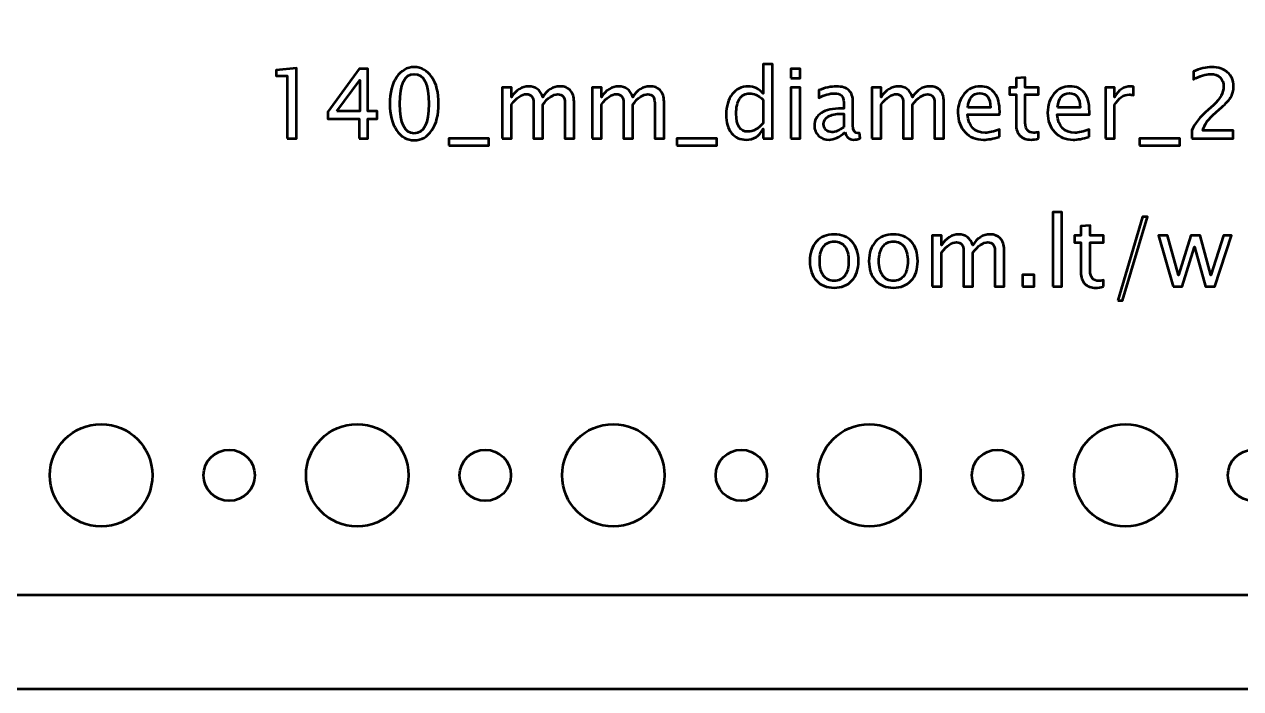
# Model space of a CAD drawing. Header units: centimetres. Extents: x -87 to 69, y -70 to 88.
# Drawn here: x -53.7 to -46.58, y -70.25 to -66.36 of the extents above; entities that cross this region are included whole.
import ezdxf

# ---------------------------------------------------------------- set-up
doc = ezdxf.new("R2010")
doc.units = ezdxf.units.CM
doc.header["$MEASUREMENT"] = 0
doc.layers.add('Layer 1', color=7, linetype='Continuous')

msp = doc.modelspace()

# ---------------------------------------------------------------- linework, layer by layer
at = {"layer": 'Layer 1', "lineweight": 53}
for centre, major_axis in [((-59.25, -60.75), (0, 7.25)), ((-53.24999, -69.00001), (0, 0.30001)), ((-51.74999, -69.00001), (0, 0.30001)), ((-50.24999, -69.00001), (0, 0.30001)), ((-48.74999, -69.00001), (0, 0.30001)), ((-47.24999, -69.00001), (0, 0.30001)), ((-52.5, -69), (0, 0.15)), ((-51, -69), (0, 0.15)), ((-49.5, -69), (0, 0.15)), ((-48, -69), (0, 0.15)), ((-46.5, -69), (0, 0.15))]:
    msp.add_ellipse(centre, major_axis=major_axis, ratio=1, dxfattribs=at)
msp.add_open_spline([(-68, -69.75), (-68, -69.75), (-68, -20.25), (-68, -20.25), (-68, -20.25), (-68, -19.97386), (-67.77614, -19.75), (-67.5, -19.75), (-67.5, -19.75), (-67.5, -19.75), (-22.5, -19.75), (-22.5, -19.75), (-22.5, -19.75), (-22.22386, -19.75), (-22, -19.97386), (-22, -20.25), (-22, -20.25), (-22, -20.25), (-22, -69.75), (-22, -69.75), (-22, -69.75), (-22, -70.02614), (-22.22386, -70.25), (-22.5, -70.25), (-22.5, -70.25), (-22.5, -70.25), (-67.5, -70.25), (-67.5, -70.25), (-67.5, -70.25), (-67.77614, -70.25), (-68, -70.02614), (-68, -69.75)], degree=3, knots=[0, 0, 0, 0, 0.1111111, 0.1111111, 0.1111111, 0.1111111, 0.2222222, 0.2222222, 0.2222222, 0.2222222, 0.3333333, 0.3333333, 0.3333333, 0.3333333, 0.4444444, 0.4444444, 0.4444444, 0.4444444, 0.5555556, 0.5555556, 0.5555556, 0.5555556, 0.6666667, 0.6666667, 0.6666667, 0.6666667, 0.7777778, 0.7777778, 0.7777778, 0.7777778, 1, 1, 1, 1], dxfattribs=at)
at = {"layer": 'Layer 1', "color": 4, "lineweight": 53}
msp.add_open_spline([(-67.45, -69.2), (-67.45, -69.2), (-67.45, -20.8), (-67.45, -20.8), (-67.45, -20.8), (-67.45, -20.52386), (-67.22614, -20.3), (-66.95, -20.3), (-66.95, -20.3), (-66.95, -20.3), (-23.05, -20.3), (-23.05, -20.3), (-23.05, -20.3), (-22.77386, -20.3), (-22.55, -20.52386), (-22.55, -20.8), (-22.55, -20.8), (-22.55, -20.8), (-22.55, -69.2), (-22.55, -69.2), (-22.55, -69.2), (-22.55, -69.47614), (-22.77386, -69.7), (-23.05, -69.7), (-23.05, -69.7), (-23.05, -69.7), (-66.95, -69.7), (-66.95, -69.7), (-66.95, -69.7), (-67.22614, -69.7), (-67.45, -69.47614), (-67.45, -69.2)], degree=3, knots=[0, 0, 0, 0, 0.1111111, 0.1111111, 0.1111111, 0.1111111, 0.2222222, 0.2222222, 0.2222222, 0.2222222, 0.3333333, 0.3333333, 0.3333333, 0.3333333, 0.4444444, 0.4444444, 0.4444444, 0.4444444, 0.5555556, 0.5555556, 0.5555556, 0.5555556, 0.6666667, 0.6666667, 0.6666667, 0.6666667, 0.7777778, 0.7777778, 0.7777778, 0.7777778, 1, 1, 1, 1], dxfattribs=at)
at = {"layer": 'Layer 1', "color": 5, "lineweight": 53}
for points, knots in [([(-52.16028, -67.02737), (-52.16028, -67.02737), (-52.16028, -66.65992), (-52.16028, -66.65992), (-52.16028, -66.65992), (-52.16028, -66.65992), (-52.22519, -66.65992), (-52.22519, -66.65992), (-52.22519, -66.65992), (-52.22519, -66.65992), (-52.22519, -66.62605), (-52.22519, -66.62605), (-52.22519, -66.62605), (-52.22519, -66.62605), (-52.10609, -66.61589), (-52.10609, -66.61589), (-52.10609, -66.61589), (-52.10609, -66.61589), (-52.10609, -67.02737), (-52.10609, -67.02737), (-52.10609, -67.02737), (-52.10609, -67.02737), (-52.16028, -67.02737), (-52.16028, -67.02737)], [0, 0, 0, 0, 0.1428571, 0.1428571, 0.1428571, 0.1428571, 0.2857143, 0.2857143, 0.2857143, 0.2857143, 0.4285714, 0.4285714, 0.4285714, 0.4285714, 0.5714286, 0.5714286, 0.5714286, 0.5714286, 0.7142857, 0.7142857, 0.7142857, 0.7142857, 1, 1, 1, 1]), ([(-51.41598, -67.03753), (-51.45878, -67.03753), (-51.49331, -67.01787), (-51.51946, -66.97864), (-51.51946, -66.97864), (-51.5457, -66.93941), (-51.55878, -66.88767), (-51.55878, -66.82332), (-51.55878, -66.82332), (-51.55878, -66.75898), (-51.5457, -66.70724), (-51.51946, -66.66801), (-51.51946, -66.66801), (-51.49331, -66.62878), (-51.45878, -66.60912), (-51.41598, -66.60912), (-51.41598, -66.60912), (-51.37299, -66.60912), (-51.33846, -66.62869), (-51.31231, -66.66782), (-51.31231, -66.66782), (-51.28625, -66.70696), (-51.27317, -66.75879), (-51.27317, -66.82332), (-51.27317, -66.82332), (-51.27317, -66.88767), (-51.28625, -66.93941), (-51.31231, -66.97864), (-51.31231, -66.97864), (-51.33846, -67.01787), (-51.37299, -67.03753), (-51.41598, -67.03753)], [0, 0, 0, 0, 0.1111111, 0.1111111, 0.1111111, 0.1111111, 0.2222222, 0.2222222, 0.2222222, 0.2222222, 0.3333333, 0.3333333, 0.3333333, 0.3333333, 0.4444444, 0.4444444, 0.4444444, 0.4444444, 0.5555556, 0.5555556, 0.5555556, 0.5555556, 0.6666667, 0.6666667, 0.6666667, 0.6666667, 0.7777778, 0.7777778, 0.7777778, 0.7777778, 1, 1, 1, 1]), ([(-49.37233, -67.02737), (-49.37233, -67.02737), (-49.37233, -66.97121), (-49.37233, -66.97121), (-49.37233, -66.97121), (-49.39444, -67.01316), (-49.42774, -67.03414), (-49.47224, -67.03414), (-49.47224, -67.03414), (-49.50836, -67.03414), (-49.53677, -67.02107), (-49.55747, -66.99482), (-49.55747, -66.99482), (-49.57816, -66.96857), (-49.58851, -66.93273), (-49.58851, -66.88729), (-49.58851, -66.88729), (-49.58851, -66.83762), (-49.57675, -66.79764), (-49.55333, -66.76735), (-49.55333, -66.76735), (-49.52981, -66.73715), (-49.49895, -66.72201), (-49.46066, -66.72201), (-49.46066, -66.72201), (-49.4252, -66.72201), (-49.39566, -66.73555), (-49.37233, -66.76274), (-49.37233, -66.76274), (-49.37233, -66.76274), (-49.37233, -66.59219), (-49.37233, -66.59219), (-49.37233, -66.59219), (-49.37233, -66.59219), (-49.31814, -66.59219), (-49.31814, -66.59219), (-49.31814, -66.59219), (-49.31814, -66.59219), (-49.31814, -67.02737), (-49.31814, -67.02737), (-49.31814, -67.02737), (-49.31814, -67.02737), (-49.37233, -67.02737), (-49.37233, -67.02737)], [0, 0, 0, 0, 0.0833333, 0.0833333, 0.0833333, 0.0833333, 0.1666667, 0.1666667, 0.1666667, 0.1666667, 0.25, 0.25, 0.25, 0.25, 0.3333333, 0.3333333, 0.3333333, 0.3333333, 0.4166667, 0.4166667, 0.4166667, 0.4166667, 0.5, 0.5, 0.5, 0.5, 0.5833333, 0.5833333, 0.5833333, 0.5833333, 0.6666667, 0.6666667, 0.6666667, 0.6666667, 0.75, 0.75, 0.75, 0.75, 0.8333333, 0.8333333, 0.8333333, 0.8333333, 1, 1, 1, 1]), ([(-46.86189, -67.02737), (-46.86189, -67.02737), (-46.86189, -66.97996), (-46.86189, -66.97996), (-46.86189, -66.97996), (-46.84609, -66.94299), (-46.8142, -66.90263), (-46.76612, -66.85907), (-46.76612, -66.85907), (-46.76612, -66.85907), (-46.73508, -66.83123), (-46.73508, -66.83123), (-46.73508, -66.83123), (-46.6951, -66.79491), (-46.67506, -66.75898), (-46.67506, -66.72323), (-46.67506, -66.72323), (-46.67506, -66.70037), (-46.68193, -66.6825), (-46.69557, -66.66942), (-46.69557, -66.66942), (-46.70921, -66.65634), (-46.72812, -66.64976), (-46.75211, -66.64976), (-46.75211, -66.64976), (-46.78014, -66.64976), (-46.81335, -66.66048), (-46.85173, -66.68193), (-46.85173, -66.68193), (-46.85173, -66.68193), (-46.85173, -66.63452), (-46.85173, -66.63452), (-46.85173, -66.63452), (-46.81551, -66.61759), (-46.77948, -66.60912), (-46.74355, -66.60912), (-46.74355, -66.60912), (-46.70535, -66.60912), (-46.67469, -66.61937), (-46.65154, -66.63998), (-46.65154, -66.63998), (-46.6285, -66.66058), (-46.61692, -66.68786), (-46.61692, -66.72191), (-46.61692, -66.72191), (-46.61692, -66.74637), (-46.62276, -66.7681), (-46.63442, -66.78701), (-46.63442, -66.78701), (-46.64618, -66.80602), (-46.66791, -66.82897), (-46.6998, -66.85606), (-46.6998, -66.85606), (-46.6998, -66.85606), (-46.72078, -66.87394), (-46.72078, -66.87394), (-46.72078, -66.87394), (-46.76443, -66.91091), (-46.78964, -66.94628), (-46.79642, -66.97996), (-46.79642, -66.97996), (-46.79642, -66.97996), (-46.61862, -66.97996), (-46.61862, -66.97996), (-46.61862, -66.97996), (-46.61862, -66.97996), (-46.61862, -67.02737), (-46.61862, -67.02737), (-46.61862, -67.02737), (-46.61862, -67.02737), (-46.86189, -67.02737), (-46.86189, -67.02737)], [0, 0, 0, 0, 0.0526316, 0.0526316, 0.0526316, 0.0526316, 0.1052632, 0.1052632, 0.1052632, 0.1052632, 0.1578947, 0.1578947, 0.1578947, 0.1578947, 0.2105263, 0.2105263, 0.2105263, 0.2105263, 0.2631579, 0.2631579, 0.2631579, 0.2631579, 0.3157895, 0.3157895, 0.3157895, 0.3157895, 0.3684211, 0.3684211, 0.3684211, 0.3684211, 0.4210526, 0.4210526, 0.4210526, 0.4210526, 0.4736842, 0.4736842, 0.4736842, 0.4736842, 0.5263158, 0.5263158, 0.5263158, 0.5263158, 0.5789474, 0.5789474, 0.5789474, 0.5789474, 0.6315789, 0.6315789, 0.6315789, 0.6315789, 0.6842105, 0.6842105, 0.6842105, 0.6842105, 0.7368421, 0.7368421, 0.7368421, 0.7368421, 0.7894737, 0.7894737, 0.7894737, 0.7894737, 0.8421053, 0.8421053, 0.8421053, 0.8421053, 0.8947368, 0.8947368, 0.8947368, 0.8947368, 1, 1, 1, 1]), ([(-51.73846, -67.02737), (-51.73846, -67.02737), (-51.73846, -66.91166), (-51.73846, -66.91166), (-51.73846, -66.91166), (-51.73846, -66.91166), (-51.92246, -66.91166), (-51.92246, -66.91166), (-51.92246, -66.91166), (-51.92246, -66.91166), (-51.92246, -66.87046), (-51.92246, -66.87046), (-51.92246, -66.87046), (-51.92246, -66.87046), (-51.73846, -66.61928), (-51.73846, -66.61928), (-51.73846, -66.61928), (-51.73846, -66.61928), (-51.68766, -66.61928), (-51.68766, -66.61928), (-51.68766, -66.61928), (-51.68766, -66.61928), (-51.68766, -66.86707), (-51.68766, -66.86707), (-51.68766, -66.86707), (-51.68766, -66.86707), (-51.63291, -66.86707), (-51.63291, -66.86707), (-51.63291, -66.86707), (-51.63291, -66.86707), (-51.63291, -66.91166), (-51.63291, -66.91166), (-51.63291, -66.91166), (-51.63291, -66.91166), (-51.68766, -66.91166), (-51.68766, -66.91166), (-51.68766, -66.91166), (-51.68766, -66.91166), (-51.68766, -67.02737), (-51.68766, -67.02737), (-51.68766, -67.02737), (-51.68766, -67.02737), (-51.73846, -67.02737), (-51.73846, -67.02737)], [0, 0, 0, 0, 0.0833333, 0.0833333, 0.0833333, 0.0833333, 0.1666667, 0.1666667, 0.1666667, 0.1666667, 0.25, 0.25, 0.25, 0.25, 0.3333333, 0.3333333, 0.3333333, 0.3333333, 0.4166667, 0.4166667, 0.4166667, 0.4166667, 0.5, 0.5, 0.5, 0.5, 0.5833333, 0.5833333, 0.5833333, 0.5833333, 0.6666667, 0.6666667, 0.6666667, 0.6666667, 0.75, 0.75, 0.75, 0.75, 0.8333333, 0.8333333, 0.8333333, 0.8333333, 1, 1, 1, 1]), ([(-51.86894, -66.86707), (-51.86894, -66.86707), (-51.73507, -66.86707), (-51.73507, -66.86707), (-51.73507, -66.86707), (-51.73507, -66.86707), (-51.73507, -66.68626), (-51.73507, -66.68626), (-51.73507, -66.68626), (-51.73507, -66.68626), (-51.86894, -66.86707), (-51.86894, -66.86707)], [0, 0, 0, 0, 0.25, 0.25, 0.25, 0.25, 0.5, 0.5, 0.5, 0.5, 1, 1, 1, 1]), ([(-51.41607, -66.99689), (-51.35953, -66.99689), (-51.33131, -66.93904), (-51.33131, -66.82332), (-51.33131, -66.82332), (-51.33131, -66.70761), (-51.35953, -66.64976), (-51.41607, -66.64976), (-51.41607, -66.64976), (-51.47242, -66.64976), (-51.50064, -66.70761), (-51.50064, -66.82332), (-51.50064, -66.82332), (-51.50064, -66.93904), (-51.47242, -66.99689), (-51.41607, -66.99689)], [0, 0, 0, 0, 0.2, 0.2, 0.2, 0.2, 0.4, 0.4, 0.4, 0.4, 0.6, 0.6, 0.6, 0.6, 1, 1, 1, 1]), ([(-49.20958, -66.67347), (-49.20958, -66.67347), (-49.20958, -66.61928), (-49.20958, -66.61928), (-49.20958, -66.61928), (-49.20958, -66.61928), (-49.1554, -66.61928), (-49.1554, -66.61928), (-49.1554, -66.61928), (-49.1554, -66.61928), (-49.1554, -66.67347), (-49.1554, -66.67347), (-49.1554, -66.67347), (-49.1554, -66.67347), (-49.20958, -66.67347), (-49.20958, -66.67347)], [0, 0, 0, 0, 0.2, 0.2, 0.2, 0.2, 0.4, 0.4, 0.4, 0.4, 0.6, 0.6, 0.6, 0.6, 1, 1, 1, 1]), ([(-47.75954, -67.02728), (-47.77629, -67.03189), (-47.79087, -67.03414), (-47.80319, -67.03414), (-47.80319, -67.03414), (-47.83085, -67.03414), (-47.85239, -67.02624), (-47.86782, -67.01044), (-47.86782, -67.01044), (-47.88334, -66.99463), (-47.89106, -66.97271), (-47.89106, -66.94459), (-47.89106, -66.94459), (-47.89106, -66.94459), (-47.89106, -66.76886), (-47.89106, -66.76886), (-47.89106, -66.76886), (-47.89106, -66.76886), (-47.9285, -66.76886), (-47.9285, -66.76886), (-47.9285, -66.76886), (-47.9285, -66.76886), (-47.9285, -66.72822), (-47.9285, -66.72822), (-47.9285, -66.72822), (-47.9285, -66.72822), (-47.89106, -66.72822), (-47.89106, -66.72822), (-47.89106, -66.72822), (-47.89106, -66.72822), (-47.89106, -66.67412), (-47.89106, -66.67412), (-47.89106, -66.67412), (-47.89106, -66.67412), (-47.83687, -66.66895), (-47.83687, -66.66895), (-47.83687, -66.66895), (-47.83687, -66.66895), (-47.83687, -66.72822), (-47.83687, -66.72822), (-47.83687, -66.72822), (-47.83687, -66.72822), (-47.75841, -66.72822), (-47.75841, -66.72822), (-47.75841, -66.72822), (-47.75841, -66.72822), (-47.75841, -66.76886), (-47.75841, -66.76886), (-47.75841, -66.76886), (-47.75841, -66.76886), (-47.83687, -66.76886), (-47.83687, -66.76886), (-47.83687, -66.76886), (-47.83687, -66.76886), (-47.83687, -66.9348), (-47.83687, -66.9348), (-47.83687, -66.9348), (-47.83687, -66.97394), (-47.81984, -66.9935), (-47.78588, -66.9935), (-47.78588, -66.9935), (-47.77864, -66.9935), (-47.76989, -66.99228), (-47.75954, -66.98993), (-47.75954, -66.98993), (-47.75954, -66.98993), (-47.75954, -67.02728), (-47.75954, -67.02728)], [0, 0, 0, 0, 0.0555556, 0.0555556, 0.0555556, 0.0555556, 0.1111111, 0.1111111, 0.1111111, 0.1111111, 0.1666667, 0.1666667, 0.1666667, 0.1666667, 0.2222222, 0.2222222, 0.2222222, 0.2222222, 0.2777778, 0.2777778, 0.2777778, 0.2777778, 0.3333333, 0.3333333, 0.3333333, 0.3333333, 0.3888889, 0.3888889, 0.3888889, 0.3888889, 0.4444444, 0.4444444, 0.4444444, 0.4444444, 0.5, 0.5, 0.5, 0.5, 0.5555556, 0.5555556, 0.5555556, 0.5555556, 0.6111111, 0.6111111, 0.6111111, 0.6111111, 0.6666667, 0.6666667, 0.6666667, 0.6666667, 0.7222222, 0.7222222, 0.7222222, 0.7222222, 0.7777778, 0.7777778, 0.7777778, 0.7777778, 0.8333333, 0.8333333, 0.8333333, 0.8333333, 0.8888889, 0.8888889, 0.8888889, 0.8888889, 1, 1, 1, 1]), ([(-50.90102, -67.02737), (-50.90102, -67.02737), (-50.90102, -66.72822), (-50.90102, -66.72822), (-50.90102, -66.72822), (-50.90102, -66.72822), (-50.84684, -66.72822), (-50.84684, -66.72822), (-50.84684, -66.72822), (-50.84684, -66.72822), (-50.84684, -66.78475), (-50.84684, -66.78475), (-50.84684, -66.78475), (-50.8204, -66.74289), (-50.78654, -66.72201), (-50.74505, -66.72201), (-50.74505, -66.72201), (-50.70507, -66.72201), (-50.67788, -66.74289), (-50.66339, -66.78475), (-50.66339, -66.78475), (-50.63771, -66.74252), (-50.60422, -66.72144), (-50.56311, -66.72144), (-50.56311, -66.72144), (-50.53687, -66.72144), (-50.51645, -66.72916), (-50.50187, -66.74468), (-50.50187, -66.74468), (-50.48729, -66.7602), (-50.47995, -66.78193), (-50.47995, -66.80987), (-50.47995, -66.80987), (-50.47995, -66.80987), (-50.47995, -67.02737), (-50.47995, -67.02737), (-50.47995, -67.02737), (-50.47995, -67.02737), (-50.53414, -67.02737), (-50.53414, -67.02737), (-50.53414, -67.02737), (-50.53414, -67.02737), (-50.53414, -66.81881), (-50.53414, -66.81881), (-50.53414, -66.81881), (-50.53414, -66.78475), (-50.54768, -66.76773), (-50.57478, -66.76773), (-50.57478, -66.76773), (-50.60291, -66.76773), (-50.63244, -66.78758), (-50.66339, -66.82737), (-50.66339, -66.82737), (-50.66339, -66.82737), (-50.66339, -67.02737), (-50.66339, -67.02737), (-50.66339, -67.02737), (-50.66339, -67.02737), (-50.71758, -67.02737), (-50.71758, -67.02737), (-50.71758, -67.02737), (-50.71758, -67.02737), (-50.71758, -66.81862), (-50.71758, -66.81862), (-50.71758, -66.81862), (-50.71758, -66.78428), (-50.73132, -66.76716), (-50.75888, -66.76716), (-50.75888, -66.76716), (-50.78625, -66.76716), (-50.81561, -66.78711), (-50.84684, -66.82709), (-50.84684, -66.82709), (-50.84684, -66.82709), (-50.84684, -67.02737), (-50.84684, -67.02737), (-50.84684, -67.02737), (-50.84684, -67.02737), (-50.90102, -67.02737), (-50.90102, -67.02737)], [0, 0, 0, 0, 0.047619, 0.047619, 0.047619, 0.047619, 0.0952381, 0.0952381, 0.0952381, 0.0952381, 0.1428571, 0.1428571, 0.1428571, 0.1428571, 0.1904762, 0.1904762, 0.1904762, 0.1904762, 0.2380952, 0.2380952, 0.2380952, 0.2380952, 0.2857143, 0.2857143, 0.2857143, 0.2857143, 0.3333333, 0.3333333, 0.3333333, 0.3333333, 0.3809524, 0.3809524, 0.3809524, 0.3809524, 0.4285714, 0.4285714, 0.4285714, 0.4285714, 0.4761905, 0.4761905, 0.4761905, 0.4761905, 0.5238095, 0.5238095, 0.5238095, 0.5238095, 0.5714286, 0.5714286, 0.5714286, 0.5714286, 0.6190476, 0.6190476, 0.6190476, 0.6190476, 0.6666667, 0.6666667, 0.6666667, 0.6666667, 0.7142857, 0.7142857, 0.7142857, 0.7142857, 0.7619048, 0.7619048, 0.7619048, 0.7619048, 0.8095238, 0.8095238, 0.8095238, 0.8095238, 0.8571429, 0.8571429, 0.8571429, 0.8571429, 0.9047619, 0.9047619, 0.9047619, 0.9047619, 1, 1, 1, 1]), ([(-50.37402, -67.02737), (-50.37402, -67.02737), (-50.37402, -66.72822), (-50.37402, -66.72822), (-50.37402, -66.72822), (-50.37402, -66.72822), (-50.31984, -66.72822), (-50.31984, -66.72822), (-50.31984, -66.72822), (-50.31984, -66.72822), (-50.31984, -66.78475), (-50.31984, -66.78475), (-50.31984, -66.78475), (-50.2934, -66.74289), (-50.25954, -66.72201), (-50.21805, -66.72201), (-50.21805, -66.72201), (-50.17807, -66.72201), (-50.15088, -66.74289), (-50.13639, -66.78475), (-50.13639, -66.78475), (-50.11071, -66.74252), (-50.07722, -66.72144), (-50.03611, -66.72144), (-50.03611, -66.72144), (-50.00987, -66.72144), (-49.98945, -66.72916), (-49.97487, -66.74468), (-49.97487, -66.74468), (-49.96029, -66.7602), (-49.95295, -66.78193), (-49.95295, -66.80987), (-49.95295, -66.80987), (-49.95295, -66.80987), (-49.95295, -67.02737), (-49.95295, -67.02737), (-49.95295, -67.02737), (-49.95295, -67.02737), (-50.00714, -67.02737), (-50.00714, -67.02737), (-50.00714, -67.02737), (-50.00714, -67.02737), (-50.00714, -66.81881), (-50.00714, -66.81881), (-50.00714, -66.81881), (-50.00714, -66.78475), (-50.02068, -66.76773), (-50.04778, -66.76773), (-50.04778, -66.76773), (-50.07591, -66.76773), (-50.10544, -66.78758), (-50.13639, -66.82737), (-50.13639, -66.82737), (-50.13639, -66.82737), (-50.13639, -67.02737), (-50.13639, -67.02737), (-50.13639, -67.02737), (-50.13639, -67.02737), (-50.19058, -67.02737), (-50.19058, -67.02737), (-50.19058, -67.02737), (-50.19058, -67.02737), (-50.19058, -66.81862), (-50.19058, -66.81862), (-50.19058, -66.81862), (-50.19058, -66.78428), (-50.20432, -66.76716), (-50.23188, -66.76716), (-50.23188, -66.76716), (-50.25925, -66.76716), (-50.28861, -66.78711), (-50.31984, -66.82709), (-50.31984, -66.82709), (-50.31984, -66.82709), (-50.31984, -67.02737), (-50.31984, -67.02737), (-50.31984, -67.02737), (-50.31984, -67.02737), (-50.37402, -67.02737), (-50.37402, -67.02737)], [0, 0, 0, 0, 0.047619, 0.047619, 0.047619, 0.047619, 0.0952381, 0.0952381, 0.0952381, 0.0952381, 0.1428571, 0.1428571, 0.1428571, 0.1428571, 0.1904762, 0.1904762, 0.1904762, 0.1904762, 0.2380952, 0.2380952, 0.2380952, 0.2380952, 0.2857143, 0.2857143, 0.2857143, 0.2857143, 0.3333333, 0.3333333, 0.3333333, 0.3333333, 0.3809524, 0.3809524, 0.3809524, 0.3809524, 0.4285714, 0.4285714, 0.4285714, 0.4285714, 0.4761905, 0.4761905, 0.4761905, 0.4761905, 0.5238095, 0.5238095, 0.5238095, 0.5238095, 0.5714286, 0.5714286, 0.5714286, 0.5714286, 0.6190476, 0.6190476, 0.6190476, 0.6190476, 0.6666667, 0.6666667, 0.6666667, 0.6666667, 0.7142857, 0.7142857, 0.7142857, 0.7142857, 0.7619048, 0.7619048, 0.7619048, 0.7619048, 0.8095238, 0.8095238, 0.8095238, 0.8095238, 0.8571429, 0.8571429, 0.8571429, 0.8571429, 0.9047619, 0.9047619, 0.9047619, 0.9047619, 1, 1, 1, 1]), ([(-49.20958, -67.02737), (-49.20958, -67.02737), (-49.20958, -66.72822), (-49.20958, -66.72822), (-49.20958, -66.72822), (-49.20958, -66.72822), (-49.1554, -66.72822), (-49.1554, -66.72822), (-49.1554, -66.72822), (-49.1554, -66.72822), (-49.1554, -67.02737), (-49.1554, -67.02737), (-49.1554, -67.02737), (-49.1554, -67.02737), (-49.20958, -67.02737), (-49.20958, -67.02737)], [0, 0, 0, 0, 0.2, 0.2, 0.2, 0.2, 0.4, 0.4, 0.4, 0.4, 0.6, 0.6, 0.6, 0.6, 1, 1, 1, 1]), ([(-48.89228, -66.98927), (-48.92483, -67.01919), (-48.95615, -67.03414), (-48.98626, -67.03414), (-48.98626, -67.03414), (-49.011, -67.03414), (-49.0316, -67.02643), (-49.04787, -67.01091), (-49.04787, -67.01091), (-49.06424, -66.99539), (-49.07243, -66.97582), (-49.07243, -66.95221), (-49.07243, -66.95221), (-49.07243, -66.91956), (-49.05869, -66.89444), (-49.03122, -66.87695), (-49.03122, -66.87695), (-49.00375, -66.85945), (-48.96434, -66.8507), (-48.91297, -66.8507), (-48.91297, -66.8507), (-48.91297, -66.8507), (-48.90027, -66.8507), (-48.90027, -66.8507), (-48.90027, -66.8507), (-48.90027, -66.8507), (-48.90027, -66.81467), (-48.90027, -66.81467), (-48.90027, -66.81467), (-48.90027, -66.77996), (-48.91834, -66.76265), (-48.95455, -66.76265), (-48.95455, -66.76265), (-48.98259, -66.76265), (-49.01326, -66.77149), (-49.04646, -66.78918), (-49.04646, -66.78918), (-49.04646, -66.78918), (-49.04646, -66.74459), (-49.04646, -66.74459), (-49.04646, -66.74459), (-49.00996, -66.72953), (-48.97553, -66.72201), (-48.94327, -66.72201), (-48.94327, -66.72201), (-48.91006, -66.72201), (-48.8855, -66.72953), (-48.86979, -66.74468), (-48.86979, -66.74468), (-48.85399, -66.75983), (-48.84609, -66.78316), (-48.84609, -66.81467), (-48.84609, -66.81467), (-48.84609, -66.81467), (-48.84609, -66.94985), (-48.84609, -66.94985), (-48.84609, -66.94985), (-48.84609, -66.9808), (-48.83659, -66.99633), (-48.81749, -66.99633), (-48.81749, -66.99633), (-48.81514, -66.99633), (-48.81166, -66.99595), (-48.80705, -66.9952), (-48.80705, -66.9952), (-48.80705, -66.9952), (-48.80319, -67.0253), (-48.80319, -67.0253), (-48.80319, -67.0253), (-48.81551, -67.03123), (-48.82906, -67.03414), (-48.84392, -67.03414), (-48.84392, -67.03414), (-48.86923, -67.03414), (-48.88532, -67.01919), (-48.89228, -66.98927)], [0, 0, 0, 0, 0.05, 0.05, 0.05, 0.05, 0.1, 0.1, 0.1, 0.1, 0.15, 0.15, 0.15, 0.15, 0.2, 0.2, 0.2, 0.2, 0.25, 0.25, 0.25, 0.25, 0.3, 0.3, 0.3, 0.3, 0.35, 0.35, 0.35, 0.35, 0.4, 0.4, 0.4, 0.4, 0.45, 0.45, 0.45, 0.45, 0.5, 0.5, 0.5, 0.5, 0.55, 0.55, 0.55, 0.55, 0.6, 0.6, 0.6, 0.6, 0.65, 0.65, 0.65, 0.65, 0.7, 0.7, 0.7, 0.7, 0.75, 0.75, 0.75, 0.75, 0.8, 0.8, 0.8, 0.8, 0.85, 0.85, 0.85, 0.85, 0.9, 0.9, 0.9, 0.9, 1, 1, 1, 1]), ([(-48.7348, -67.02737), (-48.7348, -67.02737), (-48.7348, -66.72822), (-48.7348, -66.72822), (-48.7348, -66.72822), (-48.7348, -66.72822), (-48.68062, -66.72822), (-48.68062, -66.72822), (-48.68062, -66.72822), (-48.68062, -66.72822), (-48.68062, -66.78475), (-48.68062, -66.78475), (-48.68062, -66.78475), (-48.65418, -66.74289), (-48.62032, -66.72201), (-48.57883, -66.72201), (-48.57883, -66.72201), (-48.53885, -66.72201), (-48.51166, -66.74289), (-48.49717, -66.78475), (-48.49717, -66.78475), (-48.47149, -66.74252), (-48.438, -66.72144), (-48.39689, -66.72144), (-48.39689, -66.72144), (-48.37065, -66.72144), (-48.35023, -66.72916), (-48.33565, -66.74468), (-48.33565, -66.74468), (-48.32107, -66.7602), (-48.31373, -66.78193), (-48.31373, -66.80987), (-48.31373, -66.80987), (-48.31373, -66.80987), (-48.31373, -67.02737), (-48.31373, -67.02737), (-48.31373, -67.02737), (-48.31373, -67.02737), (-48.36792, -67.02737), (-48.36792, -67.02737), (-48.36792, -67.02737), (-48.36792, -67.02737), (-48.36792, -66.81881), (-48.36792, -66.81881), (-48.36792, -66.81881), (-48.36792, -66.78475), (-48.38146, -66.76773), (-48.40856, -66.76773), (-48.40856, -66.76773), (-48.43669, -66.76773), (-48.46622, -66.78758), (-48.49717, -66.82737), (-48.49717, -66.82737), (-48.49717, -66.82737), (-48.49717, -67.02737), (-48.49717, -67.02737), (-48.49717, -67.02737), (-48.49717, -67.02737), (-48.55136, -67.02737), (-48.55136, -67.02737), (-48.55136, -67.02737), (-48.55136, -67.02737), (-48.55136, -66.81862), (-48.55136, -66.81862), (-48.55136, -66.81862), (-48.55136, -66.78428), (-48.5651, -66.76716), (-48.59266, -66.76716), (-48.59266, -66.76716), (-48.62003, -66.76716), (-48.64939, -66.78711), (-48.68062, -66.82709), (-48.68062, -66.82709), (-48.68062, -66.82709), (-48.68062, -67.02737), (-48.68062, -67.02737), (-48.68062, -67.02737), (-48.68062, -67.02737), (-48.7348, -67.02737), (-48.7348, -67.02737)], [0, 0, 0, 0, 0.047619, 0.047619, 0.047619, 0.047619, 0.0952381, 0.0952381, 0.0952381, 0.0952381, 0.1428571, 0.1428571, 0.1428571, 0.1428571, 0.1904762, 0.1904762, 0.1904762, 0.1904762, 0.2380952, 0.2380952, 0.2380952, 0.2380952, 0.2857143, 0.2857143, 0.2857143, 0.2857143, 0.3333333, 0.3333333, 0.3333333, 0.3333333, 0.3809524, 0.3809524, 0.3809524, 0.3809524, 0.4285714, 0.4285714, 0.4285714, 0.4285714, 0.4761905, 0.4761905, 0.4761905, 0.4761905, 0.5238095, 0.5238095, 0.5238095, 0.5238095, 0.5714286, 0.5714286, 0.5714286, 0.5714286, 0.6190476, 0.6190476, 0.6190476, 0.6190476, 0.6666667, 0.6666667, 0.6666667, 0.6666667, 0.7142857, 0.7142857, 0.7142857, 0.7142857, 0.7619048, 0.7619048, 0.7619048, 0.7619048, 0.8095238, 0.8095238, 0.8095238, 0.8095238, 0.8571429, 0.8571429, 0.8571429, 0.8571429, 0.9047619, 0.9047619, 0.9047619, 0.9047619, 1, 1, 1, 1]), ([(-47.98824, -67.01777), (-48.02464, -67.02869), (-48.05578, -67.03414), (-48.08175, -67.03414), (-48.08175, -67.03414), (-48.12605, -67.03414), (-48.16208, -67.01947), (-48.18984, -66.99021), (-48.18984, -66.99021), (-48.21759, -66.96095), (-48.23151, -66.92304), (-48.23151, -66.87638), (-48.23151, -66.87638), (-48.23151, -66.83113), (-48.21928, -66.79397), (-48.19473, -66.76491), (-48.19473, -66.76491), (-48.17017, -66.73593), (-48.13875, -66.72144), (-48.10047, -66.72144), (-48.10047, -66.72144), (-48.06425, -66.72144), (-48.03621, -66.73433), (-48.01646, -66.76011), (-48.01646, -66.76011), (-47.9967, -66.78588), (-47.98683, -66.82238), (-47.98683, -66.8697), (-47.98683, -66.8697), (-47.98683, -66.8697), (-47.98711, -66.88626), (-47.98711, -66.88626), (-47.98711, -66.88626), (-47.98711, -66.88626), (-48.1762, -66.88626), (-48.1762, -66.88626), (-48.1762, -66.88626), (-48.16829, -66.95776), (-48.13339, -66.9935), (-48.07159, -66.9935), (-48.07159, -66.9935), (-48.04891, -66.9935), (-48.02116, -66.98711), (-47.98824, -66.97431), (-47.98824, -66.97431), (-47.98824, -66.97431), (-47.98824, -67.01777), (-47.98824, -67.01777)], [0, 0, 0, 0, 0.0769231, 0.0769231, 0.0769231, 0.0769231, 0.1538462, 0.1538462, 0.1538462, 0.1538462, 0.2307692, 0.2307692, 0.2307692, 0.2307692, 0.3076923, 0.3076923, 0.3076923, 0.3076923, 0.3846154, 0.3846154, 0.3846154, 0.3846154, 0.4615385, 0.4615385, 0.4615385, 0.4615385, 0.5384615, 0.5384615, 0.5384615, 0.5384615, 0.6153846, 0.6153846, 0.6153846, 0.6153846, 0.6923077, 0.6923077, 0.6923077, 0.6923077, 0.7692308, 0.7692308, 0.7692308, 0.7692308, 0.8461538, 0.8461538, 0.8461538, 0.8461538, 1, 1, 1, 1]), ([(-47.46265, -67.01777), (-47.49905, -67.02869), (-47.53019, -67.03414), (-47.55616, -67.03414), (-47.55616, -67.03414), (-47.60046, -67.03414), (-47.63649, -67.01947), (-47.66425, -66.99021), (-47.66425, -66.99021), (-47.692, -66.96095), (-47.70592, -66.92304), (-47.70592, -66.87638), (-47.70592, -66.87638), (-47.70592, -66.83113), (-47.69369, -66.79397), (-47.66914, -66.76491), (-47.66914, -66.76491), (-47.64458, -66.73593), (-47.61316, -66.72144), (-47.57488, -66.72144), (-47.57488, -66.72144), (-47.53866, -66.72144), (-47.51062, -66.73433), (-47.49087, -66.76011), (-47.49087, -66.76011), (-47.47111, -66.78588), (-47.46124, -66.82238), (-47.46124, -66.8697), (-47.46124, -66.8697), (-47.46124, -66.8697), (-47.46152, -66.88626), (-47.46152, -66.88626), (-47.46152, -66.88626), (-47.46152, -66.88626), (-47.65061, -66.88626), (-47.65061, -66.88626), (-47.65061, -66.88626), (-47.6427, -66.95776), (-47.6078, -66.9935), (-47.546, -66.9935), (-47.546, -66.9935), (-47.52332, -66.9935), (-47.49557, -66.98711), (-47.46265, -66.97431), (-47.46265, -66.97431), (-47.46265, -66.97431), (-47.46265, -67.01777), (-47.46265, -67.01777)], [0, 0, 0, 0, 0.0769231, 0.0769231, 0.0769231, 0.0769231, 0.1538462, 0.1538462, 0.1538462, 0.1538462, 0.2307692, 0.2307692, 0.2307692, 0.2307692, 0.3076923, 0.3076923, 0.3076923, 0.3076923, 0.3846154, 0.3846154, 0.3846154, 0.3846154, 0.4615385, 0.4615385, 0.4615385, 0.4615385, 0.5384615, 0.5384615, 0.5384615, 0.5384615, 0.6153846, 0.6153846, 0.6153846, 0.6153846, 0.6923077, 0.6923077, 0.6923077, 0.6923077, 0.7692308, 0.7692308, 0.7692308, 0.7692308, 0.8461538, 0.8461538, 0.8461538, 0.8461538, 1, 1, 1, 1]), ([(-47.36772, -67.02737), (-47.36772, -67.02737), (-47.36772, -66.72822), (-47.36772, -66.72822), (-47.36772, -66.72822), (-47.36772, -66.72822), (-47.31354, -66.72822), (-47.31354, -66.72822), (-47.31354, -66.72822), (-47.31354, -66.72822), (-47.31354, -66.78475), (-47.31354, -66.78475), (-47.31354, -66.78475), (-47.29199, -66.74289), (-47.26076, -66.72201), (-47.21975, -66.72201), (-47.21975, -66.72201), (-47.2142, -66.72201), (-47.20836, -66.72248), (-47.20234, -66.72342), (-47.20234, -66.72342), (-47.20234, -66.72342), (-47.20234, -66.77412), (-47.20234, -66.77412), (-47.20234, -66.77412), (-47.21175, -66.77102), (-47.22003, -66.76942), (-47.22718, -66.76942), (-47.22718, -66.76942), (-47.26161, -66.76942), (-47.2904, -66.78974), (-47.31354, -66.83047), (-47.31354, -66.83047), (-47.31354, -66.83047), (-47.31354, -67.02737), (-47.31354, -67.02737), (-47.31354, -67.02737), (-47.31354, -67.02737), (-47.36772, -67.02737), (-47.36772, -67.02737)], [0, 0, 0, 0, 0.0909091, 0.0909091, 0.0909091, 0.0909091, 0.1818182, 0.1818182, 0.1818182, 0.1818182, 0.2727273, 0.2727273, 0.2727273, 0.2727273, 0.3636364, 0.3636364, 0.3636364, 0.3636364, 0.4545455, 0.4545455, 0.4545455, 0.4545455, 0.5454545, 0.5454545, 0.5454545, 0.5454545, 0.6363636, 0.6363636, 0.6363636, 0.6363636, 0.7272727, 0.7272727, 0.7272727, 0.7272727, 0.8181818, 0.8181818, 0.8181818, 0.8181818, 1, 1, 1, 1]), ([(-49.37233, -66.79981), (-49.40046, -66.77507), (-49.42708, -66.76265), (-49.45229, -66.76265), (-49.45229, -66.76265), (-49.47713, -66.76265), (-49.49632, -66.773), (-49.50996, -66.79379), (-49.50996, -66.79379), (-49.5236, -66.81448), (-49.53037, -66.84383), (-49.53037, -66.88184), (-49.53037, -66.88184), (-49.53037, -66.95174), (-49.50723, -66.98673), (-49.46085, -66.98673), (-49.46085, -66.98673), (-49.43075, -66.98673), (-49.40121, -66.97027), (-49.37233, -66.93744), (-49.37233, -66.93744), (-49.37233, -66.93744), (-49.37233, -66.79981), (-49.37233, -66.79981)], [0, 0, 0, 0, 0.1428571, 0.1428571, 0.1428571, 0.1428571, 0.2857143, 0.2857143, 0.2857143, 0.2857143, 0.4285714, 0.4285714, 0.4285714, 0.4285714, 0.5714286, 0.5714286, 0.5714286, 0.5714286, 0.7142857, 0.7142857, 0.7142857, 0.7142857, 1, 1, 1, 1]), ([(-48.17337, -66.84562), (-48.17337, -66.84562), (-48.04129, -66.84562), (-48.04129, -66.84562), (-48.04129, -66.84562), (-48.04129, -66.78993), (-48.06208, -66.76208), (-48.10357, -66.76208), (-48.10357, -66.76208), (-48.14534, -66.76208), (-48.16858, -66.78993), (-48.17337, -66.84562)], [0, 0, 0, 0, 0.25, 0.25, 0.25, 0.25, 0.5, 0.5, 0.5, 0.5, 1, 1, 1, 1]), ([(-47.64778, -66.84562), (-47.64778, -66.84562), (-47.5157, -66.84562), (-47.5157, -66.84562), (-47.5157, -66.84562), (-47.5157, -66.78993), (-47.53649, -66.76208), (-47.57798, -66.76208), (-47.57798, -66.76208), (-47.61975, -66.76208), (-47.64299, -66.78993), (-47.64778, -66.84562)], [0, 0, 0, 0, 0.25, 0.25, 0.25, 0.25, 0.5, 0.5, 0.5, 0.5, 1, 1, 1, 1]), ([(-48.90027, -66.95973), (-48.90027, -66.95973), (-48.90027, -66.88287), (-48.90027, -66.88287), (-48.90027, -66.88287), (-48.90027, -66.88287), (-48.91768, -66.88231), (-48.91768, -66.88231), (-48.91768, -66.88231), (-48.94778, -66.88231), (-48.97205, -66.88786), (-48.99058, -66.89896), (-48.99058, -66.89896), (-49.00902, -66.91015), (-49.01824, -66.92492), (-49.01824, -66.94336), (-49.01824, -66.94336), (-49.01824, -66.95625), (-49.01363, -66.96716), (-49.00451, -66.9761), (-49.00451, -66.9761), (-48.99529, -66.98504), (-48.98409, -66.98955), (-48.97083, -66.98955), (-48.97083, -66.98955), (-48.94825, -66.98955), (-48.92473, -66.97958), (-48.90027, -66.95973)], [0, 0, 0, 0, 0.125, 0.125, 0.125, 0.125, 0.25, 0.25, 0.25, 0.25, 0.375, 0.375, 0.375, 0.375, 0.5, 0.5, 0.5, 0.5, 0.625, 0.625, 0.625, 0.625, 0.75, 0.75, 0.75, 0.75, 1, 1, 1, 1]), ([(-51.21372, -67.06801), (-51.21372, -67.06801), (-51.21372, -67.02737), (-51.21372, -67.02737), (-51.21372, -67.02737), (-51.21372, -67.02737), (-50.97892, -67.02737), (-50.97892, -67.02737), (-50.97892, -67.02737), (-50.97892, -67.02737), (-50.97892, -67.06801), (-50.97892, -67.06801), (-50.97892, -67.06801), (-50.97892, -67.06801), (-51.21372, -67.06801), (-51.21372, -67.06801)], [0, 0, 0, 0, 0.2, 0.2, 0.2, 0.2, 0.4, 0.4, 0.4, 0.4, 0.6, 0.6, 0.6, 0.6, 1, 1, 1, 1]), ([(-49.8775, -67.06801), (-49.8775, -67.06801), (-49.8775, -67.02737), (-49.8775, -67.02737), (-49.8775, -67.02737), (-49.8775, -67.02737), (-49.6427, -67.02737), (-49.6427, -67.02737), (-49.6427, -67.02737), (-49.6427, -67.02737), (-49.6427, -67.06801), (-49.6427, -67.06801), (-49.6427, -67.06801), (-49.6427, -67.06801), (-49.8775, -67.06801), (-49.8775, -67.06801)], [0, 0, 0, 0, 0.2, 0.2, 0.2, 0.2, 0.4, 0.4, 0.4, 0.4, 0.6, 0.6, 0.6, 0.6, 1, 1, 1, 1]), ([(-47.16725, -67.06801), (-47.16725, -67.06801), (-47.16725, -67.02737), (-47.16725, -67.02737), (-47.16725, -67.02737), (-47.16725, -67.02737), (-46.93245, -67.02737), (-46.93245, -67.02737), (-46.93245, -67.02737), (-46.93245, -67.02737), (-46.93245, -67.06801), (-46.93245, -67.06801), (-46.93245, -67.06801), (-46.93245, -67.06801), (-47.16725, -67.06801), (-47.16725, -67.06801)], [0, 0, 0, 0, 0.2, 0.2, 0.2, 0.2, 0.4, 0.4, 0.4, 0.4, 0.6, 0.6, 0.6, 0.6, 1, 1, 1, 1]), ([(-47.67634, -67.89472), (-47.67634, -67.89472), (-47.67634, -67.45954), (-47.67634, -67.45954), (-47.67634, -67.45954), (-47.67634, -67.45954), (-47.62216, -67.45954), (-47.62216, -67.45954), (-47.62216, -67.45954), (-47.62216, -67.45954), (-47.62216, -67.89472), (-47.62216, -67.89472), (-47.62216, -67.89472), (-47.62216, -67.89472), (-47.67634, -67.89472), (-47.67634, -67.89472)], [0, 0, 0, 0, 0.2, 0.2, 0.2, 0.2, 0.4, 0.4, 0.4, 0.4, 0.6, 0.6, 0.6, 0.6, 1, 1, 1, 1]), ([(-47.37945, -67.89463), (-47.3962, -67.89924), (-47.41078, -67.90149), (-47.4231, -67.90149), (-47.4231, -67.90149), (-47.45076, -67.90149), (-47.4723, -67.89359), (-47.48773, -67.87779), (-47.48773, -67.87779), (-47.50325, -67.86198), (-47.51097, -67.84006), (-47.51097, -67.81194), (-47.51097, -67.81194), (-47.51097, -67.81194), (-47.51097, -67.63621), (-47.51097, -67.63621), (-47.51097, -67.63621), (-47.51097, -67.63621), (-47.54841, -67.63621), (-47.54841, -67.63621), (-47.54841, -67.63621), (-47.54841, -67.63621), (-47.54841, -67.59557), (-47.54841, -67.59557), (-47.54841, -67.59557), (-47.54841, -67.59557), (-47.51097, -67.59557), (-47.51097, -67.59557), (-47.51097, -67.59557), (-47.51097, -67.59557), (-47.51097, -67.54147), (-47.51097, -67.54147), (-47.51097, -67.54147), (-47.51097, -67.54147), (-47.45678, -67.5363), (-47.45678, -67.5363), (-47.45678, -67.5363), (-47.45678, -67.5363), (-47.45678, -67.59557), (-47.45678, -67.59557), (-47.45678, -67.59557), (-47.45678, -67.59557), (-47.37832, -67.59557), (-47.37832, -67.59557), (-47.37832, -67.59557), (-47.37832, -67.59557), (-47.37832, -67.63621), (-47.37832, -67.63621), (-47.37832, -67.63621), (-47.37832, -67.63621), (-47.45678, -67.63621), (-47.45678, -67.63621), (-47.45678, -67.63621), (-47.45678, -67.63621), (-47.45678, -67.80215), (-47.45678, -67.80215), (-47.45678, -67.80215), (-47.45678, -67.84129), (-47.43975, -67.86085), (-47.40579, -67.86085), (-47.40579, -67.86085), (-47.39855, -67.86085), (-47.3898, -67.85963), (-47.37945, -67.85728), (-47.37945, -67.85728), (-47.37945, -67.85728), (-47.37945, -67.89463), (-47.37945, -67.89463)], [0, 0, 0, 0, 0.0555556, 0.0555556, 0.0555556, 0.0555556, 0.1111111, 0.1111111, 0.1111111, 0.1111111, 0.1666667, 0.1666667, 0.1666667, 0.1666667, 0.2222222, 0.2222222, 0.2222222, 0.2222222, 0.2777778, 0.2777778, 0.2777778, 0.2777778, 0.3333333, 0.3333333, 0.3333333, 0.3333333, 0.3888889, 0.3888889, 0.3888889, 0.3888889, 0.4444444, 0.4444444, 0.4444444, 0.4444444, 0.5, 0.5, 0.5, 0.5, 0.5555556, 0.5555556, 0.5555556, 0.5555556, 0.6111111, 0.6111111, 0.6111111, 0.6111111, 0.6666667, 0.6666667, 0.6666667, 0.6666667, 0.7222222, 0.7222222, 0.7222222, 0.7222222, 0.7777778, 0.7777778, 0.7777778, 0.7777778, 0.8333333, 0.8333333, 0.8333333, 0.8333333, 0.8888889, 0.8888889, 0.8888889, 0.8888889, 1, 1, 1, 1]), ([(-47.29535, -67.97656), (-47.29535, -67.97656), (-47.1502, -67.48663), (-47.1502, -67.48663), (-47.1502, -67.48663), (-47.1502, -67.48663), (-47.1215, -67.48663), (-47.1215, -67.48663), (-47.1215, -67.48663), (-47.1215, -67.48663), (-47.26666, -67.97656), (-47.26666, -67.97656), (-47.26666, -67.97656), (-47.26666, -67.97656), (-47.29535, -67.97656), (-47.29535, -67.97656)], [0, 0, 0, 0, 0.2, 0.2, 0.2, 0.2, 0.4, 0.4, 0.4, 0.4, 0.6, 0.6, 0.6, 0.6, 1, 1, 1, 1]), ([(-48.9563, -67.90149), (-49.00023, -67.90149), (-49.03504, -67.88748), (-49.06062, -67.85944), (-49.06062, -67.85944), (-49.08631, -67.83141), (-49.0991, -67.79331), (-49.0991, -67.74524), (-49.0991, -67.74524), (-49.0991, -67.69726), (-49.08631, -67.65925), (-49.06062, -67.63131), (-49.06062, -67.63131), (-49.03504, -67.60337), (-49.00023, -67.58936), (-48.9563, -67.58936), (-48.9563, -67.58936), (-48.91236, -67.58936), (-48.87756, -67.60337), (-48.85197, -67.63131), (-48.85197, -67.63131), (-48.82629, -67.65925), (-48.81349, -67.69726), (-48.81349, -67.74524), (-48.81349, -67.74524), (-48.81349, -67.79331), (-48.82629, -67.83141), (-48.85197, -67.85944), (-48.85197, -67.85944), (-48.87756, -67.88748), (-48.91236, -67.90149), (-48.9563, -67.90149)], [0, 0, 0, 0, 0.1111111, 0.1111111, 0.1111111, 0.1111111, 0.2222222, 0.2222222, 0.2222222, 0.2222222, 0.3333333, 0.3333333, 0.3333333, 0.3333333, 0.4444444, 0.4444444, 0.4444444, 0.4444444, 0.5555556, 0.5555556, 0.5555556, 0.5555556, 0.6666667, 0.6666667, 0.6666667, 0.6666667, 0.7777778, 0.7777778, 0.7777778, 0.7777778, 1, 1, 1, 1]), ([(-48.60955, -67.90149), (-48.65348, -67.90149), (-48.68829, -67.88748), (-48.71387, -67.85944), (-48.71387, -67.85944), (-48.73956, -67.83141), (-48.75235, -67.79331), (-48.75235, -67.74524), (-48.75235, -67.74524), (-48.75235, -67.69726), (-48.73956, -67.65925), (-48.71387, -67.63131), (-48.71387, -67.63131), (-48.68829, -67.60337), (-48.65348, -67.58936), (-48.60955, -67.58936), (-48.60955, -67.58936), (-48.56561, -67.58936), (-48.53081, -67.60337), (-48.50522, -67.63131), (-48.50522, -67.63131), (-48.47954, -67.65925), (-48.46674, -67.69726), (-48.46674, -67.74524), (-48.46674, -67.74524), (-48.46674, -67.79331), (-48.47954, -67.83141), (-48.50522, -67.85944), (-48.50522, -67.85944), (-48.53081, -67.88748), (-48.56561, -67.90149), (-48.60955, -67.90149)], [0, 0, 0, 0, 0.1111111, 0.1111111, 0.1111111, 0.1111111, 0.2222222, 0.2222222, 0.2222222, 0.2222222, 0.3333333, 0.3333333, 0.3333333, 0.3333333, 0.4444444, 0.4444444, 0.4444444, 0.4444444, 0.5555556, 0.5555556, 0.5555556, 0.5555556, 0.6666667, 0.6666667, 0.6666667, 0.6666667, 0.7777778, 0.7777778, 0.7777778, 0.7777778, 1, 1, 1, 1]), ([(-48.38189, -67.89472), (-48.38189, -67.89472), (-48.38189, -67.59557), (-48.38189, -67.59557), (-48.38189, -67.59557), (-48.38189, -67.59557), (-48.32771, -67.59557), (-48.32771, -67.59557), (-48.32771, -67.59557), (-48.32771, -67.59557), (-48.32771, -67.6521), (-48.32771, -67.6521), (-48.32771, -67.6521), (-48.30127, -67.61024), (-48.26741, -67.58936), (-48.22592, -67.58936), (-48.22592, -67.58936), (-48.18594, -67.58936), (-48.15875, -67.61024), (-48.14426, -67.6521), (-48.14426, -67.6521), (-48.11858, -67.60987), (-48.08509, -67.58879), (-48.04398, -67.58879), (-48.04398, -67.58879), (-48.01774, -67.58879), (-47.99732, -67.59651), (-47.98274, -67.61203), (-47.98274, -67.61203), (-47.96816, -67.62755), (-47.96082, -67.64928), (-47.96082, -67.67722), (-47.96082, -67.67722), (-47.96082, -67.67722), (-47.96082, -67.89472), (-47.96082, -67.89472), (-47.96082, -67.89472), (-47.96082, -67.89472), (-48.01501, -67.89472), (-48.01501, -67.89472), (-48.01501, -67.89472), (-48.01501, -67.89472), (-48.01501, -67.68616), (-48.01501, -67.68616), (-48.01501, -67.68616), (-48.01501, -67.6521), (-48.02855, -67.63508), (-48.05565, -67.63508), (-48.05565, -67.63508), (-48.08378, -67.63508), (-48.11331, -67.65493), (-48.14426, -67.69472), (-48.14426, -67.69472), (-48.14426, -67.69472), (-48.14426, -67.89472), (-48.14426, -67.89472), (-48.14426, -67.89472), (-48.14426, -67.89472), (-48.19845, -67.89472), (-48.19845, -67.89472), (-48.19845, -67.89472), (-48.19845, -67.89472), (-48.19845, -67.68597), (-48.19845, -67.68597), (-48.19845, -67.68597), (-48.19845, -67.65163), (-48.21219, -67.63451), (-48.23975, -67.63451), (-48.23975, -67.63451), (-48.26712, -67.63451), (-48.29648, -67.65446), (-48.32771, -67.69444), (-48.32771, -67.69444), (-48.32771, -67.69444), (-48.32771, -67.89472), (-48.32771, -67.89472), (-48.32771, -67.89472), (-48.32771, -67.89472), (-48.38189, -67.89472), (-48.38189, -67.89472)], [0, 0, 0, 0, 0.047619, 0.047619, 0.047619, 0.047619, 0.0952381, 0.0952381, 0.0952381, 0.0952381, 0.1428571, 0.1428571, 0.1428571, 0.1428571, 0.1904762, 0.1904762, 0.1904762, 0.1904762, 0.2380952, 0.2380952, 0.2380952, 0.2380952, 0.2857143, 0.2857143, 0.2857143, 0.2857143, 0.3333333, 0.3333333, 0.3333333, 0.3333333, 0.3809524, 0.3809524, 0.3809524, 0.3809524, 0.4285714, 0.4285714, 0.4285714, 0.4285714, 0.4761905, 0.4761905, 0.4761905, 0.4761905, 0.5238095, 0.5238095, 0.5238095, 0.5238095, 0.5714286, 0.5714286, 0.5714286, 0.5714286, 0.6190476, 0.6190476, 0.6190476, 0.6190476, 0.6666667, 0.6666667, 0.6666667, 0.6666667, 0.7142857, 0.7142857, 0.7142857, 0.7142857, 0.7619048, 0.7619048, 0.7619048, 0.7619048, 0.8095238, 0.8095238, 0.8095238, 0.8095238, 0.8571429, 0.8571429, 0.8571429, 0.8571429, 0.9047619, 0.9047619, 0.9047619, 0.9047619, 1, 1, 1, 1]), ([(-46.97118, -67.89472), (-46.97118, -67.89472), (-47.05697, -67.59557), (-47.05697, -67.59557), (-47.05697, -67.59557), (-47.05697, -67.59557), (-47.0041, -67.59557), (-47.0041, -67.59557), (-47.0041, -67.59557), (-47.0041, -67.59557), (-46.93835, -67.82783), (-46.93835, -67.82783), (-46.93835, -67.82783), (-46.93835, -67.82783), (-46.86742, -67.59557), (-46.86742, -67.59557), (-46.86742, -67.59557), (-46.86742, -67.59557), (-46.81323, -67.59557), (-46.81323, -67.59557), (-46.81323, -67.59557), (-46.81323, -67.59557), (-46.75086, -67.82746), (-46.75086, -67.82746), (-46.75086, -67.82746), (-46.75086, -67.82746), (-46.67541, -67.59557), (-46.67541, -67.59557), (-46.67541, -67.59557), (-46.67541, -67.59557), (-46.62913, -67.59557), (-46.62913, -67.59557), (-46.62913, -67.59557), (-46.62913, -67.59557), (-46.72678, -67.89472), (-46.72678, -67.89472), (-46.72678, -67.89472), (-46.72678, -67.89472), (-46.78096, -67.89472), (-46.78096, -67.89472), (-46.78096, -67.89472), (-46.78096, -67.89472), (-46.84512, -67.66142), (-46.84512, -67.66142), (-46.84512, -67.66142), (-46.84512, -67.66142), (-46.91699, -67.89472), (-46.91699, -67.89472), (-46.91699, -67.89472), (-46.91699, -67.89472), (-46.97118, -67.89472), (-46.97118, -67.89472)], [0, 0, 0, 0, 0.0714286, 0.0714286, 0.0714286, 0.0714286, 0.1428571, 0.1428571, 0.1428571, 0.1428571, 0.2142857, 0.2142857, 0.2142857, 0.2142857, 0.2857143, 0.2857143, 0.2857143, 0.2857143, 0.3571429, 0.3571429, 0.3571429, 0.3571429, 0.4285714, 0.4285714, 0.4285714, 0.4285714, 0.5, 0.5, 0.5, 0.5, 0.5714286, 0.5714286, 0.5714286, 0.5714286, 0.6428571, 0.6428571, 0.6428571, 0.6428571, 0.7142857, 0.7142857, 0.7142857, 0.7142857, 0.7857143, 0.7857143, 0.7857143, 0.7857143, 0.8571429, 0.8571429, 0.8571429, 0.8571429, 1, 1, 1, 1]), ([(-48.95639, -67.86085), (-48.92958, -67.86085), (-48.9087, -67.85079), (-48.89383, -67.83056), (-48.89383, -67.83056), (-48.87906, -67.81043), (-48.87163, -67.78193), (-48.87163, -67.74524), (-48.87163, -67.74524), (-48.87163, -67.70864), (-48.87906, -67.68023), (-48.89383, -67.6601), (-48.89383, -67.6601), (-48.9087, -67.64006), (-48.92958, -67.63), (-48.95639, -67.63), (-48.95639, -67.63), (-48.9833, -67.63), (-49.00418, -67.64006), (-49.01886, -67.6601), (-49.01886, -67.6601), (-49.03363, -67.68023), (-49.04096, -67.70864), (-49.04096, -67.74524), (-49.04096, -67.74524), (-49.04096, -67.78193), (-49.03363, -67.81043), (-49.01886, -67.83056), (-49.01886, -67.83056), (-49.00418, -67.85079), (-48.9833, -67.86085), (-48.95639, -67.86085)], [0, 0, 0, 0, 0.1111111, 0.1111111, 0.1111111, 0.1111111, 0.2222222, 0.2222222, 0.2222222, 0.2222222, 0.3333333, 0.3333333, 0.3333333, 0.3333333, 0.4444444, 0.4444444, 0.4444444, 0.4444444, 0.5555556, 0.5555556, 0.5555556, 0.5555556, 0.6666667, 0.6666667, 0.6666667, 0.6666667, 0.7777778, 0.7777778, 0.7777778, 0.7777778, 1, 1, 1, 1]), ([(-48.60964, -67.86085), (-48.58283, -67.86085), (-48.56195, -67.85079), (-48.54708, -67.83056), (-48.54708, -67.83056), (-48.53231, -67.81043), (-48.52488, -67.78193), (-48.52488, -67.74524), (-48.52488, -67.74524), (-48.52488, -67.70864), (-48.53231, -67.68023), (-48.54708, -67.6601), (-48.54708, -67.6601), (-48.56195, -67.64006), (-48.58283, -67.63), (-48.60964, -67.63), (-48.60964, -67.63), (-48.63655, -67.63), (-48.65743, -67.64006), (-48.67211, -67.6601), (-48.67211, -67.6601), (-48.68688, -67.68023), (-48.69421, -67.70864), (-48.69421, -67.74524), (-48.69421, -67.74524), (-48.69421, -67.78193), (-48.68688, -67.81043), (-48.67211, -67.83056), (-48.67211, -67.83056), (-48.65743, -67.85079), (-48.63655, -67.86085), (-48.60964, -67.86085)], [0, 0, 0, 0, 0.1111111, 0.1111111, 0.1111111, 0.1111111, 0.2222222, 0.2222222, 0.2222222, 0.2222222, 0.3333333, 0.3333333, 0.3333333, 0.3333333, 0.4444444, 0.4444444, 0.4444444, 0.4444444, 0.5555556, 0.5555556, 0.5555556, 0.5555556, 0.6666667, 0.6666667, 0.6666667, 0.6666667, 0.7777778, 0.7777778, 0.7777778, 0.7777778, 1, 1, 1, 1]), ([(-47.85376, -67.89472), (-47.85376, -67.89472), (-47.85376, -67.82642), (-47.85376, -67.82642), (-47.85376, -67.82642), (-47.85376, -67.82642), (-47.78547, -67.82642), (-47.78547, -67.82642), (-47.78547, -67.82642), (-47.78547, -67.82642), (-47.78547, -67.89472), (-47.78547, -67.89472), (-47.78547, -67.89472), (-47.78547, -67.89472), (-47.85376, -67.89472), (-47.85376, -67.89472)], [0, 0, 0, 0, 0.2, 0.2, 0.2, 0.2, 0.4, 0.4, 0.4, 0.4, 0.6, 0.6, 0.6, 0.6, 1, 1, 1, 1])]:
    msp.add_open_spline(points, degree=3, knots=knots, dxfattribs=at)

doc.saveas('drawing.dxf')
